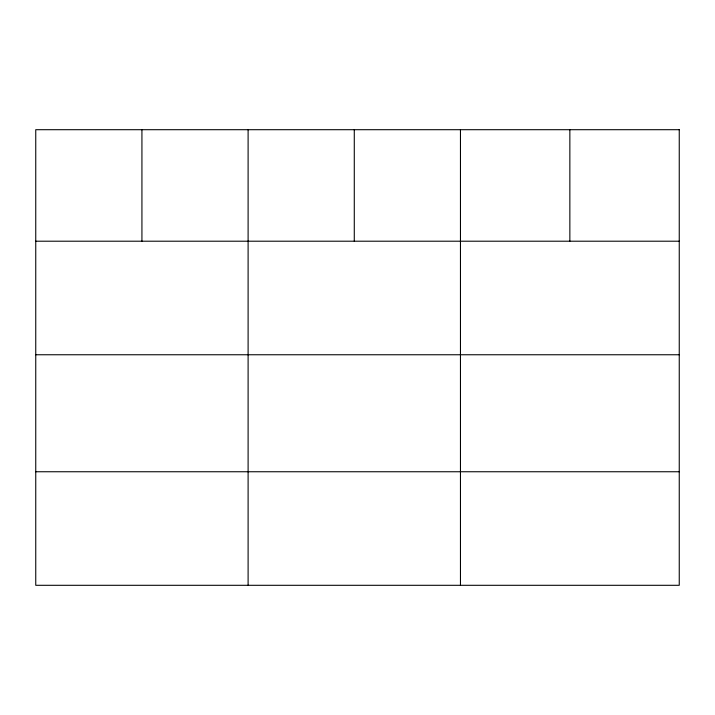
<?xml version="1.0" encoding="UTF-8"?>
<svg xmlns="http://www.w3.org/2000/svg" width="715" height="715" viewBox="0 0 715 715"><rect width="100%" height="100%" fill="white"/><g stroke="black" fill="none" stroke-linecap="round" stroke-linejoin="round"><path stroke-width="1.07" d="M35.75 241.205L679.25 241.205M35.75 354.756L679.25 354.756M35.75 471.748L679.25 471.748M569.855 129.701L569.855 241.205M460.46 129.701L460.46 585.299M354.282 129.701L354.282 241.205M248.105 129.701L248.105 585.299M141.928 129.701L141.928 241.205M679.25 129.701L35.75 129.701L35.75 585.299L679.25 585.299L679.25 129.701"/></g></svg>
